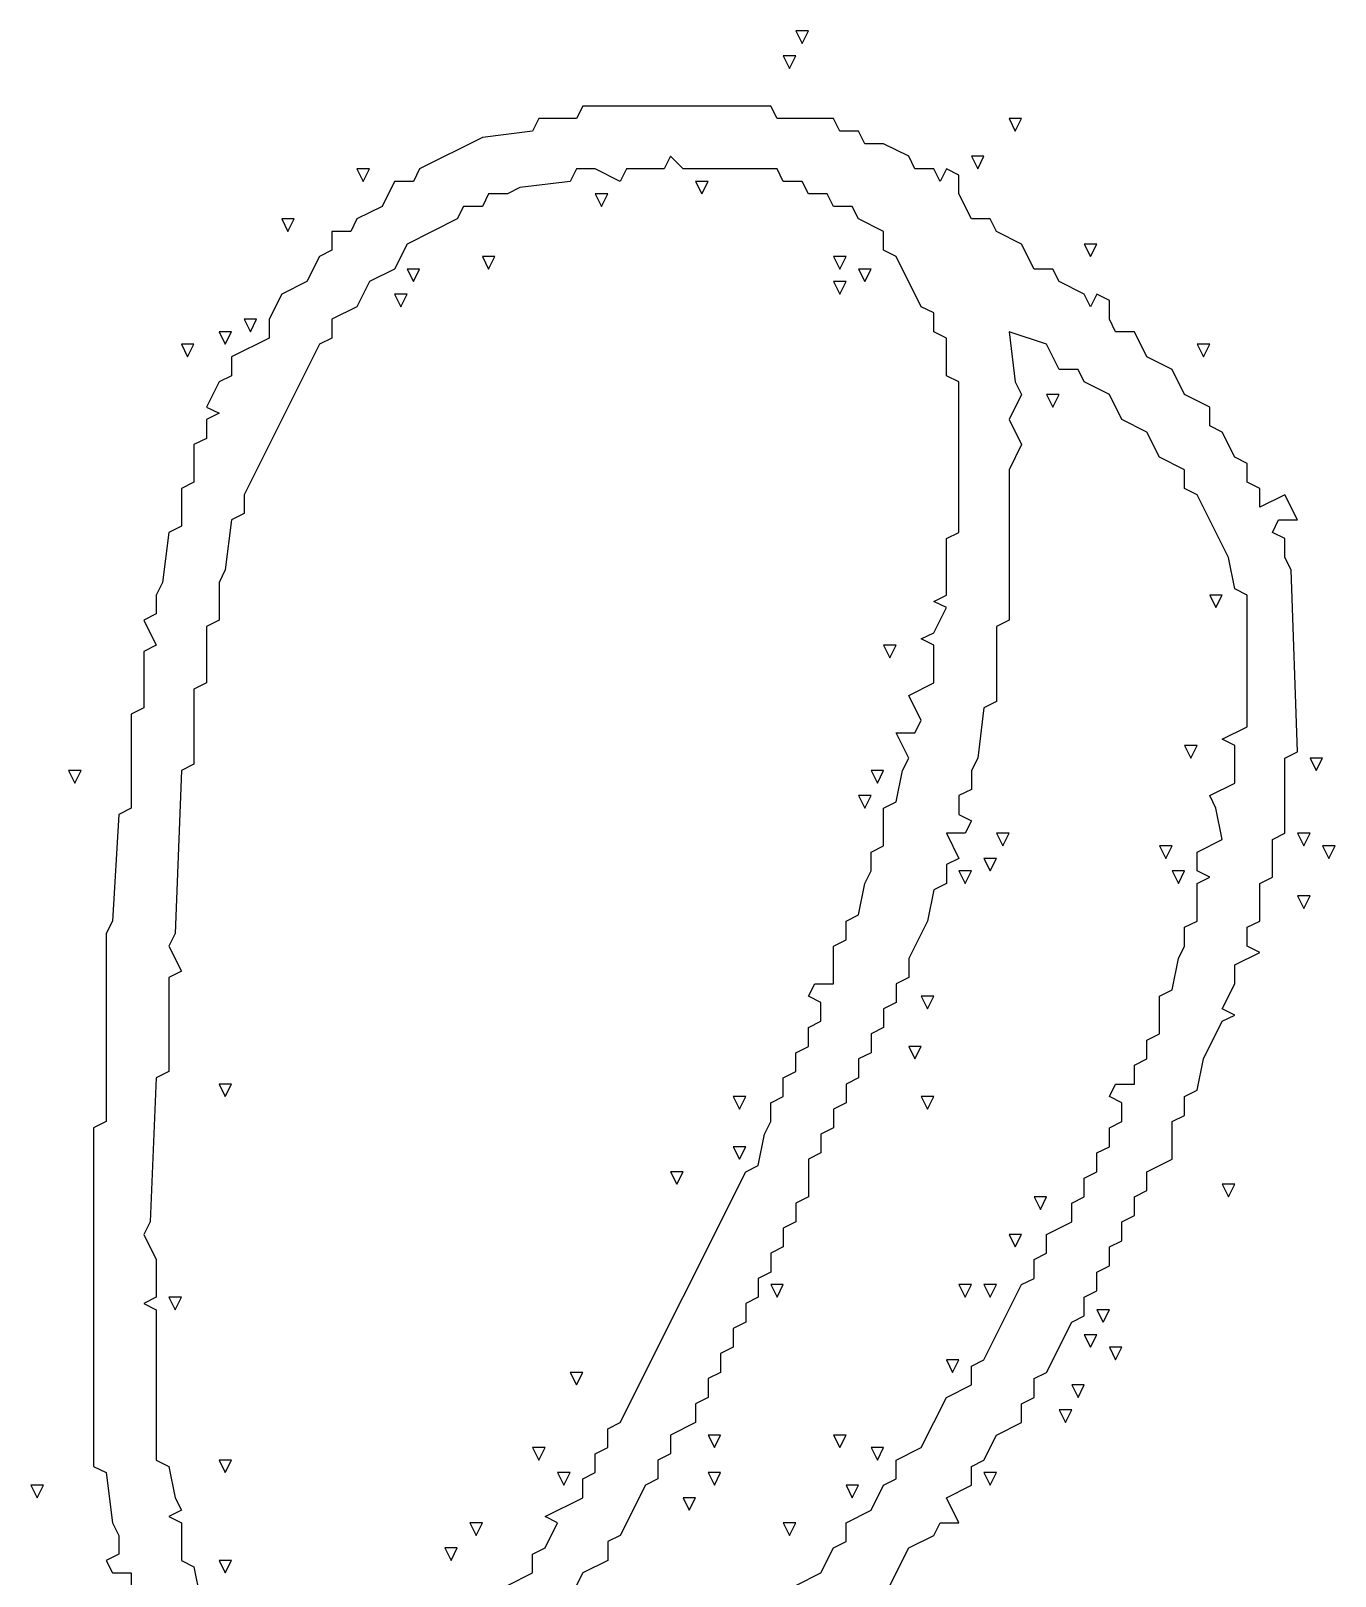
# Model space of a CAD drawing. Extents: x 11 to 152, y 0 to 170.
# Drawn here: x 52.17 to 71.25, y 136.94 to 159.55 of the extents above; entities that cross this region are included whole.
import ezdxf

# ---------------------------------------------------------------- set-up
doc = ezdxf.new("R2010")
doc.units = 0
doc.layers.add('Layer0', color=7, linetype='Continuous')

msp = doc.modelspace()

# ---------------------------------------------------------------- linework, layer by layer
at = {"layer": 'Layer0', "color": 5, "linetype": 'CONTINUOUS'}
for p, q in [((63.3603, 159.5469, 0.1), (63.452, 159.3635, 0.1)), ((63.54369, 159.5469, 0.1), (63.3603, 159.5469, 0.1)), ((63.452, 159.3635, 0.1), (63.54369, 159.5469, 0.1)), ((63.17691, 159.1802, 0.1), (63.26861, 158.9968, 0.1)), ((63.3603, 159.1802, 0.1), (63.17691, 159.1802, 0.1)), ((63.26861, 158.9968, 0.1), (63.3603, 159.1802, 0.1)), ((60.24272, 158.4466, 0.1), (60.15102, 158.2632, 0.1)), ((62.99353, 158.4466, 0.1), (60.24272, 158.4466, 0.1)), ((63.08522, 158.2632, 0.1), (62.99353, 158.4466, 0.1)), ((59.60086, 158.2632, 0.1), (59.50917, 158.0798, 0.1)), ((60.15102, 158.2632, 0.1), (59.60086, 158.2632, 0.1)), ((63.91046, 158.2632, 0.1), (63.08522, 158.2632, 0.1)), ((64.00216, 158.0798, 0.1), (63.91046, 158.2632, 0.1)), ((66.47789, 158.2632, 0.1), (66.56958, 158.0798, 0.1)), ((66.66127, 158.2632, 0.1), (66.47789, 158.2632, 0.1)), ((66.56958, 158.0798, 0.1), (66.66127, 158.2632, 0.1)), ((59.50917, 158.0798, 0.1), (58.77562, 157.9881, 0.1)), ((64.27724, 158.0798, 0.1), (64.00216, 158.0798, 0.1)), ((64.36893, 157.8964, 0.1), (64.27724, 158.0798, 0.1)), ((58.77562, 157.9881, 0.1), (57.85868, 157.5297, 0.1)), ((64.64401, 157.8964, 0.1), (64.36893, 157.8964, 0.1)), ((65.01079, 157.7131, 0.1), (64.64401, 157.8964, 0.1)), ((61.52643, 157.7131, 0.1), (61.43474, 157.5297, 0.1)), ((61.70982, 157.5297, 0.1), (61.52643, 157.7131, 0.1)), ((65.10248, 157.5297, 0.1), (65.01079, 157.7131, 0.1)), ((65.92772, 157.7131, 0.1), (66.01942, 157.5297, 0.1)), ((66.11111, 157.7131, 0.1), (65.92772, 157.7131, 0.1)), ((66.01942, 157.5297, 0.1), (66.11111, 157.7131, 0.1)), ((56.94175, 157.5297, 0.1), (57.03344, 157.3463, 0.1)), ((57.12513, 157.5297, 0.1), (56.94175, 157.5297, 0.1)), ((57.03344, 157.3463, 0.1), (57.12513, 157.5297, 0.1)), ((57.49191, 157.3463, 0.1), (57.30852, 156.9795, 0.1)), ((57.76699, 157.3463, 0.1), (57.49191, 157.3463, 0.1)), ((57.85868, 157.5297, 0.1), (57.76699, 157.3463, 0.1)), ((60.05933, 157.3463, 0.1), (59.32578, 157.2546, 0.1)), ((60.15102, 157.5297, 0.1), (60.05933, 157.3463, 0.1)), ((60.42611, 157.5297, 0.1), (60.15102, 157.5297, 0.1)), ((60.79288, 157.3463, 0.1), (60.42611, 157.5297, 0.1)), ((60.88457, 157.5297, 0.1), (60.79288, 157.3463, 0.1)), ((61.43474, 157.5297, 0.1), (60.88457, 157.5297, 0.1)), ((63.08522, 157.5297, 0.1), (61.70982, 157.5297, 0.1)), ((61.8932, 157.3463, 0.1), (61.9849, 157.1629, 0.1)), ((62.07659, 157.3463, 0.1), (61.8932, 157.3463, 0.1)), ((61.9849, 157.1629, 0.1), (62.07659, 157.3463, 0.1)), ((63.17691, 157.3463, 0.1), (63.08522, 157.5297, 0.1)), ((63.452, 157.3463, 0.1), (63.17691, 157.3463, 0.1)), ((63.54369, 157.1629, 0.1), (63.452, 157.3463, 0.1)), ((65.37756, 157.5297, 0.1), (65.10248, 157.5297, 0.1)), ((65.46926, 157.3463, 0.1), (65.37756, 157.5297, 0.1)), ((65.56095, 157.5297, 0.1), (65.46926, 157.3463, 0.1)), ((65.74434, 157.438, 0.1), (65.56095, 157.5297, 0.1)), ((65.74434, 157.1629, 0.1), (65.74434, 157.438, 0.1)), ((58.86731, 157.1629, 0.1), (58.77562, 156.9795, 0.1)), ((59.14239, 157.1629, 0.1), (58.86731, 157.1629, 0.1)), ((59.32578, 157.2546, 0.1), (59.14239, 157.1629, 0.1)), ((60.42611, 157.1629, 0.1), (60.5178, 156.9795, 0.1)), ((60.60949, 157.1629, 0.1), (60.42611, 157.1629, 0.1)), ((60.5178, 156.9795, 0.1), (60.60949, 157.1629, 0.1)), ((63.81877, 157.1629, 0.1), (63.54369, 157.1629, 0.1)), ((63.91046, 156.9795, 0.1), (63.81877, 157.1629, 0.1)), ((65.92772, 156.7961, 0.1), (65.74434, 157.1629, 0.1)), ((57.30852, 156.9795, 0.1), (56.94175, 156.7961, 0.1)), ((58.50054, 156.9795, 0.1), (58.40885, 156.7961, 0.1)), ((58.77562, 156.9795, 0.1), (58.50054, 156.9795, 0.1)), ((64.18554, 156.9795, 0.1), (63.91046, 156.9795, 0.1)), ((64.27724, 156.7961, 0.1), (64.18554, 156.9795, 0.1)), ((55.84142, 156.7961, 0.1), (55.93312, 156.6127, 0.1)), ((56.02481, 156.7961, 0.1), (55.84142, 156.7961, 0.1)), ((55.93312, 156.6127, 0.1), (56.02481, 156.7961, 0.1)), ((56.94175, 156.7961, 0.1), (56.85005, 156.6127, 0.1)), ((58.40885, 156.7961, 0.1), (57.6753, 156.4293, 0.1)), ((64.64401, 156.6127, 0.1), (64.27724, 156.7961, 0.1)), ((66.2028, 156.7961, 0.1), (65.92772, 156.7961, 0.1)), ((66.2945, 156.6127, 0.1), (66.2028, 156.7961, 0.1)), ((56.85005, 156.6127, 0.1), (56.57497, 156.6127, 0.1)), ((56.57497, 156.6127, 0.1), (56.57497, 156.3376, 0.1)), ((57.6753, 156.4293, 0.1), (57.49191, 156.0626, 0.1)), ((64.64401, 156.3376, 0.1), (64.64401, 156.6127, 0.1)), ((66.66127, 156.4293, 0.1), (66.2945, 156.6127, 0.1)), ((66.84466, 156.0626, 0.1), (66.66127, 156.4293, 0.1)), ((67.57821, 156.4293, 0.1), (67.6699, 156.246, 0.1)), ((67.7616, 156.4293, 0.1), (67.57821, 156.4293, 0.1)), ((67.6699, 156.246, 0.1), (67.7616, 156.4293, 0.1)), ((56.39159, 156.246, 0.1), (56.2082, 155.8792, 0.1)), ((56.57497, 156.3376, 0.1), (56.39159, 156.246, 0.1)), ((58.77562, 156.246, 0.1), (58.86731, 156.0626, 0.1)), ((58.95901, 156.246, 0.1), (58.77562, 156.246, 0.1)), ((58.86731, 156.0626, 0.1), (58.95901, 156.246, 0.1)), ((63.91046, 156.246, 0.1), (64.00216, 156.0626, 0.1)), ((64.09385, 156.246, 0.1), (63.91046, 156.246, 0.1)), ((64.00216, 156.0626, 0.1), (64.09385, 156.246, 0.1)), ((64.8274, 156.246, 0.1), (64.64401, 156.3376, 0.1)), ((65.19417, 155.5124, 0.1), (64.8274, 156.246, 0.1)), ((57.49191, 156.0626, 0.1), (57.12513, 155.8792, 0.1)), ((57.6753, 156.0626, 0.1), (57.76699, 155.8792, 0.1)), ((57.85868, 156.0626, 0.1), (57.6753, 156.0626, 0.1)), ((57.76699, 155.8792, 0.1), (57.85868, 156.0626, 0.1)), ((64.27724, 156.0626, 0.1), (64.36893, 155.8792, 0.1)), ((64.46063, 156.0626, 0.1), (64.27724, 156.0626, 0.1)), ((64.36893, 155.8792, 0.1), (64.46063, 156.0626, 0.1)), ((67.11974, 156.0626, 0.1), (66.84466, 156.0626, 0.1)), ((67.21143, 155.8792, 0.1), (67.11974, 156.0626, 0.1)), ((56.2082, 155.8792, 0.1), (55.84142, 155.6958, 0.1)), ((57.12513, 155.8792, 0.1), (56.94175, 155.5124, 0.1)), ((63.91046, 155.8792, 0.1), (64.00216, 155.6958, 0.1)), ((64.09385, 155.8792, 0.1), (63.91046, 155.8792, 0.1)), ((64.00216, 155.6958, 0.1), (64.09385, 155.8792, 0.1)), ((67.57821, 155.6958, 0.1), (67.21143, 155.8792, 0.1)), ((55.84142, 155.6958, 0.1), (55.65804, 155.329, 0.1)), ((56.94175, 155.5124, 0.1), (56.57497, 155.329, 0.1)), ((57.49191, 155.6958, 0.1), (57.5836, 155.5124, 0.1)), ((57.6753, 155.6958, 0.1), (57.49191, 155.6958, 0.1)), ((57.5836, 155.5124, 0.1), (57.6753, 155.6958, 0.1)), ((65.37756, 155.4207, 0.1), (65.19417, 155.5124, 0.1)), ((67.6699, 155.5124, 0.1), (67.57821, 155.6958, 0.1)), ((67.7616, 155.6958, 0.1), (67.6699, 155.5124, 0.1)), ((67.94498, 155.6041, 0.1), (67.7616, 155.6958, 0.1)), ((67.94498, 155.329, 0.1), (67.94498, 155.6041, 0.1)), ((55.29126, 155.329, 0.1), (55.38296, 155.1456, 0.1)), ((55.47465, 155.329, 0.1), (55.29126, 155.329, 0.1)), ((55.38296, 155.1456, 0.1), (55.47465, 155.329, 0.1)), ((55.65804, 155.329, 0.1), (55.65804, 155.0539, 0.1)), ((56.57497, 155.329, 0.1), (56.57497, 155.0539, 0.1)), ((65.37756, 155.1456, 0.1), (65.37756, 155.4207, 0.1)), ((68.03668, 155.1456, 0.1), (67.94498, 155.329, 0.1)), ((54.92449, 155.1456, 0.1), (55.01618, 154.9622, 0.1)), ((55.10787, 155.1456, 0.1), (54.92449, 155.1456, 0.1)), ((55.01618, 154.9622, 0.1), (55.10787, 155.1456, 0.1)), ((55.65804, 155.0539, 0.1), (55.10787, 154.7789, 0.1)), ((56.57497, 155.0539, 0.1), (56.39159, 154.9622, 0.1)), ((65.56095, 155.0539, 0.1), (65.37756, 155.1456, 0.1)), ((65.56095, 154.5038, 0.1), (65.56095, 155.0539, 0.1)), ((66.47789, 155.1456, 0.1), (66.56958, 154.4121, 0.1)), ((67.02805, 154.9622, 0.1), (66.47789, 155.1456, 0.1)), ((68.31176, 155.1456, 0.1), (68.03668, 155.1456, 0.1)), ((68.49515, 154.7789, 0.1), (68.31176, 155.1456, 0.1)), ((54.37433, 154.9622, 0.1), (54.46602, 154.7789, 0.1)), ((54.55771, 154.9622, 0.1), (54.37433, 154.9622, 0.1)), ((54.46602, 154.7789, 0.1), (54.55771, 154.9622, 0.1)), ((56.39159, 154.9622, 0.1), (55.29126, 152.7616, 0.1)), ((67.21143, 154.5955, 0.1), (67.02805, 154.9622, 0.1)), ((69.22869, 154.9622, 0.1), (69.32039, 154.7789, 0.1)), ((69.41208, 154.9622, 0.1), (69.22869, 154.9622, 0.1)), ((69.32039, 154.7789, 0.1), (69.41208, 154.9622, 0.1)), ((55.10787, 154.7789, 0.1), (55.10787, 154.5038, 0.1)), ((68.86192, 154.5955, 0.1), (68.49515, 154.7789, 0.1)), ((54.92449, 154.4121, 0.1), (54.7411, 154.0453, 0.1)), ((55.10787, 154.5038, 0.1), (54.92449, 154.4121, 0.1)), ((65.74434, 154.4121, 0.1), (65.56095, 154.5038, 0.1)), ((65.74434, 152.2114, 0.1), (65.74434, 154.4121, 0.1)), ((66.56958, 154.4121, 0.1), (66.66127, 154.2287, 0.1)), ((67.48652, 154.5955, 0.1), (67.21143, 154.5955, 0.1)), ((67.57821, 154.4121, 0.1), (67.48652, 154.5955, 0.1)), ((67.94498, 154.2287, 0.1), (67.57821, 154.4121, 0.1)), ((69.04531, 154.2287, 0.1), (68.86192, 154.5955, 0.1)), ((66.66127, 154.2287, 0.1), (66.47789, 153.8619, 0.1)), ((67.02805, 154.2287, 0.1), (67.11974, 154.0453, 0.1)), ((67.21143, 154.2287, 0.1), (67.02805, 154.2287, 0.1)), ((67.11974, 154.0453, 0.1), (67.21143, 154.2287, 0.1)), ((68.12837, 153.8619, 0.1), (67.94498, 154.2287, 0.1)), ((69.41208, 154.0453, 0.1), (69.04531, 154.2287, 0.1)), ((54.7411, 154.0453, 0.1), (54.92449, 153.9536, 0.1)), ((54.92449, 153.9536, 0.1), (54.7411, 153.8619, 0.1)), ((69.41208, 153.7702, 0.1), (69.41208, 154.0453, 0.1)), ((54.7411, 153.8619, 0.1), (54.7411, 153.5868, 0.1)), ((66.47789, 153.8619, 0.1), (66.66127, 153.4951, 0.1)), ((68.49515, 153.6785, 0.1), (68.12837, 153.8619, 0.1)), ((69.59547, 153.6785, 0.1), (69.41208, 153.7702, 0.1)), ((54.7411, 153.5868, 0.1), (54.55771, 153.4951, 0.1)), ((54.55771, 153.4951, 0.1), (54.55771, 152.945, 0.1)), ((66.66127, 153.4951, 0.1), (66.47789, 153.1284, 0.1)), ((68.67853, 153.3118, 0.1), (68.49515, 153.6785, 0.1)), ((69.77886, 153.3118, 0.1), (69.59547, 153.6785, 0.1)), ((69.04531, 153.1284, 0.1), (68.67853, 153.3118, 0.1)), ((69.96224, 153.2201, 0.1), (69.77886, 153.3118, 0.1)), ((66.47789, 153.1284, 0.1), (66.47789, 150.9277, 0.1)), ((69.04531, 152.8533, 0.1), (69.04531, 153.1284, 0.1)), ((69.96224, 152.945, 0.1), (69.96224, 153.2201, 0.1)), ((54.55771, 152.945, 0.1), (54.37433, 152.8533, 0.1)), ((54.37433, 152.8533, 0.1), (54.37433, 152.3031, 0.1)), ((69.22869, 152.7616, 0.1), (69.04531, 152.8533, 0.1)), ((70.14563, 152.8533, 0.1), (69.96224, 152.945, 0.1)), ((70.14563, 152.5782, 0.1), (70.14563, 152.8533, 0.1)), ((55.29126, 152.7616, 0.1), (55.29126, 152.4865, 0.1)), ((69.68716, 151.8447, 0.1), (69.22869, 152.7616, 0.1)), ((70.51241, 152.7616, 0.1), (70.14563, 152.5782, 0.1)), ((70.69579, 152.3948, 0.1), (70.51241, 152.7616, 0.1)), ((55.10787, 152.3948, 0.1), (55.01618, 151.6613, 0.1)), ((55.29126, 152.4865, 0.1), (55.10787, 152.3948, 0.1)), ((70.32902, 152.2114, 0.1), (70.42071, 152.3948, 0.1)), ((70.42071, 152.3948, 0.1), (70.69579, 152.3948, 0.1)), ((54.19094, 152.2114, 0.1), (54.09924, 151.4779, 0.1)), ((54.37433, 152.3031, 0.1), (54.19094, 152.2114, 0.1)), ((65.56095, 152.1197, 0.1), (65.74434, 152.2114, 0.1)), ((65.56095, 151.2945, 0.1), (65.56095, 152.1197, 0.1)), ((70.51241, 152.1197, 0.1), (70.32902, 152.2114, 0.1)), ((70.51241, 151.8447, 0.1), (70.51241, 152.1197, 0.1)), ((69.77886, 151.3862, 0.1), (69.68716, 151.8447, 0.1)), ((70.6041, 151.6613, 0.1), (70.51241, 151.8447, 0.1)), ((54.09924, 151.4779, 0.1), (54.00755, 151.2945, 0.1)), ((55.01618, 151.6613, 0.1), (54.92449, 151.4779, 0.1)), ((54.92449, 151.4779, 0.1), (54.92449, 150.9277, 0.1)), ((70.69579, 149.0022, 0.1), (70.6041, 151.6613, 0.1)), ((54.00755, 151.2945, 0.1), (54.00755, 151.0194, 0.1)), ((65.37756, 151.2028, 0.1), (65.56095, 151.2945, 0.1)), ((69.41208, 151.2945, 0.1), (69.50378, 151.1111, 0.1)), ((69.59547, 151.2945, 0.1), (69.41208, 151.2945, 0.1)), ((69.50378, 151.1111, 0.1), (69.59547, 151.2945, 0.1)), ((69.96224, 151.2945, 0.1), (69.77886, 151.3862, 0.1)), ((69.96224, 149.3689, 0.1), (69.96224, 151.2945, 0.1)), ((54.00755, 151.0194, 0.1), (53.82416, 150.9277, 0.1)), ((65.56095, 151.1111, 0.1), (65.37756, 151.2028, 0.1)), ((65.37756, 150.7443, 0.1), (65.56095, 151.1111, 0.1)), ((53.82416, 150.9277, 0.1), (54.00755, 150.5609, 0.1)), ((54.92449, 150.9277, 0.1), (54.7411, 150.836, 0.1)), ((54.7411, 150.836, 0.1), (54.7411, 150.0108, 0.1)), ((66.47789, 150.9277, 0.1), (66.2945, 150.836, 0.1)), ((66.2945, 150.836, 0.1), (66.2945, 149.7357, 0.1)), ((54.00755, 150.5609, 0.1), (53.82416, 150.4693, 0.1)), ((64.64401, 150.5609, 0.1), (64.73571, 150.3776, 0.1)), ((64.8274, 150.5609, 0.1), (64.64401, 150.5609, 0.1)), ((64.73571, 150.3776, 0.1), (64.8274, 150.5609, 0.1)), ((65.19417, 150.6526, 0.1), (65.37756, 150.7443, 0.1)), ((65.37756, 150.5609, 0.1), (65.19417, 150.6526, 0.1)), ((65.37756, 150.0108, 0.1), (65.37756, 150.5609, 0.1)), ((53.82416, 150.4693, 0.1), (53.82416, 149.644, 0.1)), ((54.7411, 150.0108, 0.1), (54.55771, 149.9191, 0.1)), ((54.55771, 149.9191, 0.1), (54.55771, 148.8188, 0.1)), ((65.01079, 149.8274, 0.1), (65.37756, 150.0108, 0.1)), ((53.82416, 149.644, 0.1), (53.64078, 149.5523, 0.1)), ((65.19417, 149.4606, 0.1), (65.01079, 149.8274, 0.1)), ((66.11111, 149.644, 0.1), (66.01942, 148.9105, 0.1)), ((66.2945, 149.7357, 0.1), (66.11111, 149.644, 0.1)), ((53.64078, 149.5523, 0.1), (53.64078, 148.1769, 0.1)), ((65.10248, 149.2772, 0.1), (65.19417, 149.4606, 0.1)), ((65.01079, 148.9105, 0.1), (64.8274, 149.2772, 0.1)), ((64.8274, 149.2772, 0.1), (65.10248, 149.2772, 0.1)), ((69.59547, 149.1855, 0.1), (69.96224, 149.3689, 0.1)), ((69.77886, 149.0939, 0.1), (69.59547, 149.1855, 0.1)), ((69.04531, 149.0939, 0.1), (69.137, 148.9105, 0.1)), ((69.22869, 149.0939, 0.1), (69.04531, 149.0939, 0.1)), ((69.137, 148.9105, 0.1), (69.22869, 149.0939, 0.1)), ((69.77886, 148.5437, 0.1), (69.77886, 149.0939, 0.1)), ((70.51241, 148.9105, 0.1), (70.69579, 149.0022, 0.1)), ((52.72384, 148.7271, 0.1), (52.81553, 148.5437, 0.1)), ((52.90723, 148.7271, 0.1), (52.72384, 148.7271, 0.1)), ((52.81553, 148.5437, 0.1), (52.90723, 148.7271, 0.1)), ((54.37433, 148.7271, 0.1), (54.28263, 146.343, 0.1)), ((54.55771, 148.8188, 0.1), (54.37433, 148.7271, 0.1)), ((64.46063, 148.7271, 0.1), (64.55232, 148.5437, 0.1)), ((64.64401, 148.7271, 0.1), (64.46063, 148.7271, 0.1)), ((64.55232, 148.5437, 0.1), (64.64401, 148.7271, 0.1)), ((64.8274, 148.2686, 0.1), (64.91909, 148.7271, 0.1)), ((64.91909, 148.7271, 0.1), (65.01079, 148.9105, 0.1)), ((66.01942, 148.9105, 0.1), (65.92772, 148.7271, 0.1)), ((65.92772, 148.7271, 0.1), (65.92772, 148.452, 0.1)), ((70.51241, 147.8101, 0.1), (70.51241, 148.9105, 0.1)), ((70.87918, 148.9105, 0.1), (70.97087, 148.7271, 0.1)), ((71.06257, 148.9105, 0.1), (70.87918, 148.9105, 0.1)), ((70.97087, 148.7271, 0.1), (71.06257, 148.9105, 0.1)), ((69.41208, 148.3603, 0.1), (69.77886, 148.5437, 0.1)), ((64.27724, 148.3603, 0.1), (64.36893, 148.1769, 0.1)), ((64.46063, 148.3603, 0.1), (64.27724, 148.3603, 0.1)), ((64.36893, 148.1769, 0.1), (64.46063, 148.3603, 0.1)), ((65.92772, 148.452, 0.1), (65.74434, 148.3603, 0.1)), ((65.74434, 148.3603, 0.1), (65.74434, 148.0852, 0.1)), ((69.50378, 148.1769, 0.1), (69.41208, 148.3603, 0.1)), ((53.45739, 148.0852, 0.1), (53.3657, 146.5264, 0.1)), ((53.64078, 148.1769, 0.1), (53.45739, 148.0852, 0.1)), ((64.64401, 148.1769, 0.1), (64.8274, 148.2686, 0.1)), ((64.64401, 147.6268, 0.1), (64.64401, 148.1769, 0.1)), ((65.74434, 148.0852, 0.1), (65.92772, 147.9935, 0.1)), ((69.59547, 147.7184, 0.1), (69.50378, 148.1769, 0.1)), ((65.92772, 147.9935, 0.1), (65.83603, 147.8101, 0.1)), ((64.46063, 147.5351, 0.1), (64.64401, 147.6268, 0.1)), ((65.83603, 147.8101, 0.1), (65.56095, 147.8101, 0.1)), ((65.56095, 147.8101, 0.1), (65.74434, 147.4434, 0.1)), ((66.2945, 147.8101, 0.1), (66.38619, 147.6268, 0.1)), ((66.47789, 147.8101, 0.1), (66.2945, 147.8101, 0.1)), ((66.38619, 147.6268, 0.1), (66.47789, 147.8101, 0.1)), ((68.67853, 147.6268, 0.1), (68.77023, 147.4434, 0.1)), ((68.86192, 147.6268, 0.1), (68.67853, 147.6268, 0.1)), ((68.77023, 147.4434, 0.1), (68.86192, 147.6268, 0.1)), ((69.22869, 147.5351, 0.1), (69.59547, 147.7184, 0.1)), ((70.32902, 147.7184, 0.1), (70.51241, 147.8101, 0.1)), ((70.32902, 147.1683, 0.1), (70.32902, 147.7184, 0.1)), ((70.69579, 147.8101, 0.1), (70.78749, 147.6268, 0.1)), ((70.87918, 147.8101, 0.1), (70.69579, 147.8101, 0.1)), ((70.78749, 147.6268, 0.1), (70.87918, 147.8101, 0.1)), ((71.06257, 147.6268, 0.1), (71.15426, 147.4434, 0.1)), ((71.24595, 147.6268, 0.1), (71.06257, 147.6268, 0.1)), ((71.15426, 147.4434, 0.1), (71.24595, 147.6268, 0.1)), ((64.46063, 147.26, 0.1), (64.46063, 147.5351, 0.1)), ((65.74434, 147.4434, 0.1), (65.56095, 147.3517, 0.1)), ((66.11111, 147.4434, 0.1), (66.2028, 147.26, 0.1)), ((66.2945, 147.4434, 0.1), (66.11111, 147.4434, 0.1)), ((66.2028, 147.26, 0.1), (66.2945, 147.4434, 0.1)), ((69.22869, 147.26, 0.1), (69.22869, 147.5351, 0.1)), ((64.36893, 147.0766, 0.1), (64.46063, 147.26, 0.1)), ((65.56095, 147.3517, 0.1), (65.56095, 147.0766, 0.1)), ((65.74434, 147.26, 0.1), (65.83603, 147.0766, 0.1)), ((65.92772, 147.26, 0.1), (65.74434, 147.26, 0.1)), ((65.83603, 147.0766, 0.1), (65.92772, 147.26, 0.1)), ((68.86192, 147.26, 0.1), (68.95361, 147.0766, 0.1)), ((69.04531, 147.26, 0.1), (68.86192, 147.26, 0.1)), ((68.95361, 147.0766, 0.1), (69.04531, 147.26, 0.1)), ((69.41208, 147.1683, 0.1), (69.22869, 147.26, 0.1)), ((69.22869, 147.0766, 0.1), (69.41208, 147.1683, 0.1)), ((70.14563, 147.0766, 0.1), (70.32902, 147.1683, 0.1)), ((64.27724, 146.6181, 0.1), (64.36893, 147.0766, 0.1)), ((65.37756, 146.9849, 0.1), (65.28587, 146.5264, 0.1)), ((65.56095, 147.0766, 0.1), (65.37756, 146.9849, 0.1)), ((69.22869, 146.5264, 0.1), (69.22869, 147.0766, 0.1)), ((70.14563, 146.5264, 0.1), (70.14563, 147.0766, 0.1)), ((70.69579, 146.8932, 0.1), (70.78749, 146.7098, 0.1)), ((70.87918, 146.8932, 0.1), (70.69579, 146.8932, 0.1)), ((70.78749, 146.7098, 0.1), (70.87918, 146.8932, 0.1)), ((53.3657, 146.5264, 0.1), (53.274, 146.343, 0.1)), ((64.09385, 146.5264, 0.1), (64.27724, 146.6181, 0.1)), ((64.09385, 146.2513, 0.1), (64.09385, 146.5264, 0.1)), ((65.28587, 146.5264, 0.1), (65.01079, 145.9763, 0.1)), ((69.04531, 146.4347, 0.1), (69.22869, 146.5264, 0.1)), ((69.96224, 146.4347, 0.1), (70.14563, 146.5264, 0.1)), ((53.274, 146.343, 0.1), (53.274, 143.5922, 0.1)), ((54.28263, 146.343, 0.1), (54.19094, 146.1597, 0.1)), ((63.91046, 146.1597, 0.1), (64.09385, 146.2513, 0.1)), ((69.04531, 146.1597, 0.1), (69.04531, 146.4347, 0.1)), ((69.96224, 146.1597, 0.1), (69.96224, 146.4347, 0.1)), ((54.19094, 146.1597, 0.1), (54.37433, 145.7929, 0.1)), ((63.91046, 145.6095, 0.1), (63.91046, 146.1597, 0.1)), ((68.95361, 145.9763, 0.1), (69.04531, 146.1597, 0.1)), ((69.77886, 145.8846, 0.1), (70.14563, 146.068, 0.1)), ((70.14563, 146.068, 0.1), (69.96224, 146.1597, 0.1)), ((54.37433, 145.7929, 0.1), (54.19094, 145.7012, 0.1)), ((65.01079, 145.9763, 0.1), (65.01079, 145.7012, 0.1)), ((68.86192, 145.5178, 0.1), (68.95361, 145.9763, 0.1)), ((69.77886, 145.6095, 0.1), (69.77886, 145.8846, 0.1)), ((54.19094, 145.7012, 0.1), (54.19094, 144.3258, 0.1)), ((63.54369, 145.4261, 0.1), (63.63538, 145.6095, 0.1)), ((63.63538, 145.6095, 0.1), (63.91046, 145.6095, 0.1)), ((65.01079, 145.7012, 0.1), (64.8274, 145.6095, 0.1)), ((64.8274, 145.6095, 0.1), (64.8274, 145.3344, 0.1)), ((69.59547, 145.2427, 0.1), (69.77886, 145.6095, 0.1)), ((63.72708, 145.3344, 0.1), (63.54369, 145.4261, 0.1)), ((63.72708, 145.0593, 0.1), (63.72708, 145.3344, 0.1)), ((64.8274, 145.3344, 0.1), (64.64401, 145.2427, 0.1)), ((65.19417, 145.4261, 0.1), (65.28587, 145.2427, 0.1)), ((65.37756, 145.4261, 0.1), (65.19417, 145.4261, 0.1)), ((65.28587, 145.2427, 0.1), (65.37756, 145.4261, 0.1)), ((68.67853, 145.4261, 0.1), (68.86192, 145.5178, 0.1)), ((68.67853, 144.8759, 0.1), (68.67853, 145.4261, 0.1)), ((64.64401, 145.2427, 0.1), (64.64401, 144.9676, 0.1)), ((69.77886, 145.151, 0.1), (69.59547, 145.2427, 0.1)), ((69.59547, 145.0593, 0.1), (69.77886, 145.151, 0.1)), ((63.54369, 144.9676, 0.1), (63.72708, 145.0593, 0.1)), ((63.54369, 144.6926, 0.1), (63.54369, 144.9676, 0.1)), ((64.64401, 144.9676, 0.1), (64.46063, 144.8759, 0.1)), ((69.32039, 144.5092, 0.1), (69.59547, 145.0593, 0.1)), ((63.3603, 144.6009, 0.1), (63.54369, 144.6926, 0.1)), ((64.46063, 144.8759, 0.1), (64.46063, 144.6009, 0.1)), ((65.01079, 144.6926, 0.1), (65.10248, 144.5092, 0.1)), ((65.19417, 144.6926, 0.1), (65.01079, 144.6926, 0.1)), ((65.10248, 144.5092, 0.1), (65.19417, 144.6926, 0.1)), ((68.49515, 144.7843, 0.1), (68.67853, 144.8759, 0.1)), ((68.49515, 144.5092, 0.1), (68.49515, 144.7843, 0.1)), ((63.3603, 144.3258, 0.1), (63.3603, 144.6009, 0.1)), ((64.46063, 144.6009, 0.1), (64.27724, 144.5092, 0.1)), ((64.27724, 144.5092, 0.1), (64.27724, 144.2341, 0.1)), ((68.31176, 144.4175, 0.1), (68.49515, 144.5092, 0.1)), ((69.22869, 144.0507, 0.1), (69.32039, 144.5092, 0.1)), ((54.00755, 144.2341, 0.1), (53.91586, 142.1251, 0.1)), ((54.19094, 144.3258, 0.1), (54.00755, 144.2341, 0.1)), ((63.17691, 144.2341, 0.1), (63.3603, 144.3258, 0.1)), ((63.17691, 143.959, 0.1), (63.17691, 144.2341, 0.1)), ((64.27724, 144.2341, 0.1), (64.09385, 144.1424, 0.1)), ((68.31176, 144.1424, 0.1), (68.31176, 144.4175, 0.1)), ((54.92449, 144.1424, 0.1), (55.01618, 143.959, 0.1)), ((55.10787, 144.1424, 0.1), (54.92449, 144.1424, 0.1)), ((55.01618, 143.959, 0.1), (55.10787, 144.1424, 0.1)), ((64.09385, 144.1424, 0.1), (64.09385, 143.8673, 0.1)), ((67.94498, 143.959, 0.1), (68.03668, 144.1424, 0.1)), ((68.03668, 144.1424, 0.1), (68.31176, 144.1424, 0.1)), ((69.04531, 143.959, 0.1), (69.22869, 144.0507, 0.1)), ((62.44337, 143.959, 0.1), (62.53506, 143.7756, 0.1)), ((62.62675, 143.959, 0.1), (62.44337, 143.959, 0.1)), ((62.53506, 143.7756, 0.1), (62.62675, 143.959, 0.1)), ((62.99353, 143.8673, 0.1), (63.17691, 143.959, 0.1)), ((62.99353, 143.5922, 0.1), (62.99353, 143.8673, 0.1)), ((64.09385, 143.8673, 0.1), (63.91046, 143.7756, 0.1)), ((63.91046, 143.7756, 0.1), (63.91046, 143.5005, 0.1)), ((65.19417, 143.959, 0.1), (65.28587, 143.7756, 0.1)), ((65.37756, 143.959, 0.1), (65.19417, 143.959, 0.1)), ((65.28587, 143.7756, 0.1), (65.37756, 143.959, 0.1)), ((68.12837, 143.8673, 0.1), (67.94498, 143.959, 0.1)), ((68.12837, 143.5922, 0.1), (68.12837, 143.8673, 0.1)), ((69.04531, 143.6839, 0.1), (69.04531, 143.959, 0.1)), ((53.274, 143.5922, 0.1), (53.09061, 143.5005, 0.1)), ((62.90183, 143.4088, 0.1), (62.99353, 143.5922, 0.1)), ((67.94498, 143.5005, 0.1), (68.12837, 143.5922, 0.1)), ((68.86192, 143.5922, 0.1), (69.04531, 143.6839, 0.1)), ((68.86192, 143.0421, 0.1), (68.86192, 143.5922, 0.1)), ((53.09061, 143.5005, 0.1), (53.09061, 138.5491, 0.1)), ((62.81014, 142.9504, 0.1), (62.90183, 143.4088, 0.1)), ((63.91046, 143.5005, 0.1), (63.72708, 143.4088, 0.1)), ((63.72708, 143.4088, 0.1), (63.72708, 143.1338, 0.1)), ((67.94498, 143.2255, 0.1), (67.94498, 143.5005, 0.1)), ((62.44337, 143.2255, 0.1), (62.53506, 143.0421, 0.1)), ((62.62675, 143.2255, 0.1), (62.44337, 143.2255, 0.1)), ((62.53506, 143.0421, 0.1), (62.62675, 143.2255, 0.1)), ((63.72708, 143.1338, 0.1), (63.54369, 143.0421, 0.1)), ((67.7616, 143.1338, 0.1), (67.94498, 143.2255, 0.1)), ((67.7616, 142.8587, 0.1), (67.7616, 143.1338, 0.1)), ((60.79288, 139.1909, 0.1), (62.62675, 142.8587, 0.1)), ((61.52643, 142.8587, 0.1), (61.61812, 142.6753, 0.1)), ((61.70982, 142.8587, 0.1), (61.52643, 142.8587, 0.1)), ((61.61812, 142.6753, 0.1), (61.70982, 142.8587, 0.1)), ((62.62675, 142.8587, 0.1), (62.81014, 142.9504, 0.1)), ((63.54369, 143.0421, 0.1), (63.54369, 142.4919, 0.1)), ((67.57821, 142.767, 0.1), (67.7616, 142.8587, 0.1)), ((68.49515, 142.8587, 0.1), (68.86192, 143.0421, 0.1)), ((68.49515, 142.5836, 0.1), (68.49515, 142.8587, 0.1)), ((67.57821, 142.4919, 0.1), (67.57821, 142.767, 0.1)), ((69.59547, 142.6753, 0.1), (69.68716, 142.4919, 0.1)), ((69.77886, 142.6753, 0.1), (69.59547, 142.6753, 0.1)), ((69.68716, 142.4919, 0.1), (69.77886, 142.6753, 0.1)), ((63.54369, 142.4919, 0.1), (63.3603, 142.4002, 0.1)), ((63.3603, 142.4002, 0.1), (63.3603, 142.1251, 0.1)), ((66.84466, 142.4919, 0.1), (66.93635, 142.3085, 0.1)), ((67.02805, 142.4919, 0.1), (66.84466, 142.4919, 0.1)), ((66.93635, 142.3085, 0.1), (67.02805, 142.4919, 0.1)), ((67.39482, 142.4002, 0.1), (67.57821, 142.4919, 0.1)), ((67.39482, 142.1251, 0.1), (67.39482, 142.4002, 0.1)), ((68.31176, 142.4919, 0.1), (68.49515, 142.5836, 0.1)), ((68.31176, 142.2168, 0.1), (68.31176, 142.4919, 0.1)), ((68.12837, 142.1251, 0.1), (68.31176, 142.2168, 0.1)), ((53.91586, 142.1251, 0.1), (53.82416, 141.9417, 0.1)), ((63.3603, 142.1251, 0.1), (63.17691, 142.0334, 0.1)), ((63.17691, 142.0334, 0.1), (63.17691, 141.7584, 0.1)), ((67.02805, 141.9417, 0.1), (67.39482, 142.1251, 0.1)), ((68.12837, 141.8501, 0.1), (68.12837, 142.1251, 0.1)), ((53.82416, 141.9417, 0.1), (54.00755, 141.575, 0.1)), ((63.17691, 141.7584, 0.1), (62.99353, 141.6667, 0.1)), ((66.47789, 141.9417, 0.1), (66.56958, 141.7584, 0.1)), ((66.66127, 141.9417, 0.1), (66.47789, 141.9417, 0.1)), ((66.56958, 141.7584, 0.1), (66.66127, 141.9417, 0.1)), ((67.02805, 141.6667, 0.1), (67.02805, 141.9417, 0.1)), ((67.94498, 141.7584, 0.1), (68.12837, 141.8501, 0.1)), ((67.94498, 141.4833, 0.1), (67.94498, 141.7584, 0.1)), ((54.00755, 141.575, 0.1), (54.00755, 141.0248, 0.1)), ((62.99353, 141.6667, 0.1), (62.99353, 141.3916, 0.1)), ((66.84466, 141.575, 0.1), (67.02805, 141.6667, 0.1)), ((66.84466, 141.2999, 0.1), (66.84466, 141.575, 0.1)), ((62.99353, 141.3916, 0.1), (62.81014, 141.2999, 0.1)), ((62.81014, 141.2999, 0.1), (62.81014, 141.0248, 0.1)), ((66.66127, 141.2082, 0.1), (66.84466, 141.2999, 0.1)), ((67.7616, 141.3916, 0.1), (67.94498, 141.4833, 0.1)), ((67.7616, 141.1165, 0.1), (67.7616, 141.3916, 0.1)), ((62.99353, 141.2082, 0.1), (63.08522, 141.0248, 0.1)), ((63.17691, 141.2082, 0.1), (62.99353, 141.2082, 0.1)), ((63.08522, 141.0248, 0.1), (63.17691, 141.2082, 0.1)), ((65.74434, 141.2082, 0.1), (65.83603, 141.0248, 0.1)), ((65.92772, 141.2082, 0.1), (65.74434, 141.2082, 0.1)), ((65.83603, 141.0248, 0.1), (65.92772, 141.2082, 0.1)), ((66.11111, 140.1079, 0.1), (66.66127, 141.2082, 0.1)), ((66.11111, 141.2082, 0.1), (66.2028, 141.0248, 0.1)), ((66.2945, 141.2082, 0.1), (66.11111, 141.2082, 0.1)), ((66.2028, 141.0248, 0.1), (66.2945, 141.2082, 0.1)), ((67.57821, 141.0248, 0.1), (67.7616, 141.1165, 0.1)), ((54.00755, 141.0248, 0.1), (53.82416, 140.9331, 0.1)), ((53.82416, 140.9331, 0.1), (54.00755, 140.8414, 0.1)), ((54.00755, 140.8414, 0.1), (54.00755, 138.6408, 0.1)), ((54.19094, 141.0248, 0.1), (54.28263, 140.8414, 0.1)), ((54.37433, 141.0248, 0.1), (54.19094, 141.0248, 0.1)), ((54.28263, 140.8414, 0.1), (54.37433, 141.0248, 0.1)), ((62.81014, 141.0248, 0.1), (62.62675, 140.9331, 0.1)), ((62.62675, 140.9331, 0.1), (62.62675, 140.658, 0.1)), ((67.57821, 140.7497, 0.1), (67.57821, 141.0248, 0.1)), ((67.7616, 140.8414, 0.1), (67.85329, 140.658, 0.1)), ((67.94498, 140.8414, 0.1), (67.7616, 140.8414, 0.1)), ((67.85329, 140.658, 0.1), (67.94498, 140.8414, 0.1)), ((62.62675, 140.658, 0.1), (62.44337, 140.5663, 0.1)), ((67.02805, 139.9245, 0.1), (67.39482, 140.658, 0.1)), ((67.39482, 140.658, 0.1), (67.57821, 140.7497, 0.1)), ((62.44337, 140.5663, 0.1), (62.44337, 140.2913, 0.1)), ((67.57821, 140.4746, 0.1), (67.6699, 140.2913, 0.1)), ((67.7616, 140.4746, 0.1), (67.57821, 140.4746, 0.1)), ((67.6699, 140.2913, 0.1), (67.7616, 140.4746, 0.1)), ((62.44337, 140.2913, 0.1), (62.25998, 140.1996, 0.1)), ((62.25998, 140.1996, 0.1), (62.25998, 139.9245, 0.1)), ((67.94498, 140.2913, 0.1), (68.03668, 140.1079, 0.1)), ((68.12837, 140.2913, 0.1), (67.94498, 140.2913, 0.1)), ((68.03668, 140.1079, 0.1), (68.12837, 140.2913, 0.1)), ((60.05933, 139.9245, 0.1), (60.15102, 139.7411, 0.1)), ((60.24272, 139.9245, 0.1), (60.05933, 139.9245, 0.1)), ((60.15102, 139.7411, 0.1), (60.24272, 139.9245, 0.1)), ((62.25998, 139.9245, 0.1), (62.07659, 139.8328, 0.1)), ((65.56095, 140.1079, 0.1), (65.65264, 139.9245, 0.1)), ((65.74434, 140.1079, 0.1), (65.56095, 140.1079, 0.1)), ((65.65264, 139.9245, 0.1), (65.74434, 140.1079, 0.1)), ((65.92772, 140.0162, 0.1), (66.11111, 140.1079, 0.1)), ((65.92772, 139.7411, 0.1), (65.92772, 140.0162, 0.1)), ((66.84466, 139.8328, 0.1), (67.02805, 139.9245, 0.1)), ((62.07659, 139.8328, 0.1), (62.07659, 139.5577, 0.1)), ((65.56095, 139.5577, 0.1), (65.92772, 139.7411, 0.1)), ((66.84466, 139.5577, 0.1), (66.84466, 139.8328, 0.1)), ((67.39482, 139.7411, 0.1), (67.48652, 139.5577, 0.1)), ((67.57821, 139.7411, 0.1), (67.39482, 139.7411, 0.1)), ((67.48652, 139.5577, 0.1), (67.57821, 139.7411, 0.1)), ((62.07659, 139.5577, 0.1), (61.8932, 139.466, 0.1)), ((61.8932, 139.466, 0.1), (61.8932, 139.1909, 0.1)), ((65.19417, 138.8242, 0.1), (65.56095, 139.5577, 0.1)), ((66.66127, 139.466, 0.1), (66.84466, 139.5577, 0.1)), ((66.66127, 139.1909, 0.1), (66.66127, 139.466, 0.1)), ((67.21143, 139.3743, 0.1), (67.30313, 139.1909, 0.1)), ((67.39482, 139.3743, 0.1), (67.21143, 139.3743, 0.1)), ((67.30313, 139.1909, 0.1), (67.39482, 139.3743, 0.1)), ((60.60949, 139.0992, 0.1), (60.79288, 139.1909, 0.1)), ((60.60949, 138.8242, 0.1), (60.60949, 139.0992, 0.1)), ((61.8932, 139.1909, 0.1), (61.52643, 139.0076, 0.1)), ((61.52643, 139.0076, 0.1), (61.52643, 138.7325, 0.1)), ((62.07659, 139.0076, 0.1), (62.16828, 138.8242, 0.1)), ((62.25998, 139.0076, 0.1), (62.07659, 139.0076, 0.1)), ((62.16828, 138.8242, 0.1), (62.25998, 139.0076, 0.1)), ((63.91046, 139.0076, 0.1), (64.00216, 138.8242, 0.1)), ((64.09385, 139.0076, 0.1), (63.91046, 139.0076, 0.1)), ((64.00216, 138.8242, 0.1), (64.09385, 139.0076, 0.1)), ((66.11111, 138.6408, 0.1), (66.2945, 139.0076, 0.1)), ((66.2945, 139.0076, 0.1), (66.66127, 139.1909, 0.1)), ((59.50917, 138.8242, 0.1), (59.60086, 138.6408, 0.1)), ((59.69256, 138.8242, 0.1), (59.50917, 138.8242, 0.1)), ((59.60086, 138.6408, 0.1), (59.69256, 138.8242, 0.1)), ((60.42611, 138.7325, 0.1), (60.60949, 138.8242, 0.1)), ((64.46063, 138.8242, 0.1), (64.55232, 138.6408, 0.1)), ((64.64401, 138.8242, 0.1), (64.46063, 138.8242, 0.1)), ((64.55232, 138.6408, 0.1), (64.64401, 138.8242, 0.1)), ((64.8274, 138.6408, 0.1), (65.19417, 138.8242, 0.1)), ((54.00755, 138.6408, 0.1), (54.19094, 138.5491, 0.1)), ((54.92449, 138.6408, 0.1), (55.01618, 138.4574, 0.1)), ((55.10787, 138.6408, 0.1), (54.92449, 138.6408, 0.1)), ((55.01618, 138.4574, 0.1), (55.10787, 138.6408, 0.1)), ((60.42611, 138.4574, 0.1), (60.42611, 138.7325, 0.1)), ((61.52643, 138.7325, 0.1), (61.34304, 138.6408, 0.1)), ((61.34304, 138.6408, 0.1), (61.34304, 138.3657, 0.1)), ((64.8274, 138.3657, 0.1), (64.8274, 138.6408, 0.1)), ((65.92772, 138.5491, 0.1), (66.11111, 138.6408, 0.1)), ((53.09061, 138.5491, 0.1), (53.274, 138.4574, 0.1)), ((53.274, 138.4574, 0.1), (53.3657, 137.7238, 0.1)), ((54.19094, 138.5491, 0.1), (54.28263, 138.0906, 0.1)), ((59.87594, 138.4574, 0.1), (59.96764, 138.274, 0.1)), ((60.05933, 138.4574, 0.1), (59.87594, 138.4574, 0.1)), ((59.96764, 138.274, 0.1), (60.05933, 138.4574, 0.1)), ((60.24272, 138.3657, 0.1), (60.42611, 138.4574, 0.1)), ((60.24272, 138.0906, 0.1), (60.24272, 138.3657, 0.1)), ((61.34304, 138.3657, 0.1), (61.15965, 138.274, 0.1)), ((62.07659, 138.4574, 0.1), (62.16828, 138.274, 0.1)), ((62.25998, 138.4574, 0.1), (62.07659, 138.4574, 0.1)), ((62.16828, 138.274, 0.1), (62.25998, 138.4574, 0.1)), ((64.64401, 138.274, 0.1), (64.8274, 138.3657, 0.1)), ((65.92772, 138.274, 0.1), (65.92772, 138.5491, 0.1)), ((66.11111, 138.4574, 0.1), (66.2028, 138.274, 0.1)), ((66.2945, 138.4574, 0.1), (66.11111, 138.4574, 0.1)), ((66.2028, 138.274, 0.1), (66.2945, 138.4574, 0.1)), ((52.17368, 138.274, 0.1), (52.26537, 138.0906, 0.1)), ((52.35707, 138.274, 0.1), (52.17368, 138.274, 0.1)), ((52.26537, 138.0906, 0.1), (52.35707, 138.274, 0.1)), ((61.15965, 138.274, 0.1), (60.79288, 137.5405, 0.1)), ((64.09385, 138.274, 0.1), (64.18554, 138.0906, 0.1)), ((64.27724, 138.274, 0.1), (64.09385, 138.274, 0.1)), ((64.18554, 138.0906, 0.1), (64.27724, 138.274, 0.1)), ((64.46063, 137.9072, 0.1), (64.64401, 138.274, 0.1)), ((65.56095, 138.0906, 0.1), (65.92772, 138.274, 0.1)), ((54.37433, 137.9072, 0.1), (54.19094, 137.8155, 0.1)), ((54.28263, 138.0906, 0.1), (54.37433, 137.9072, 0.1)), ((59.69256, 137.8155, 0.1), (60.24272, 138.0906, 0.1)), ((61.70982, 138.0906, 0.1), (61.80151, 137.9072, 0.1)), ((61.8932, 138.0906, 0.1), (61.70982, 138.0906, 0.1)), ((61.80151, 137.9072, 0.1), (61.8932, 138.0906, 0.1)), ((64.09385, 137.7238, 0.1), (64.46063, 137.9072, 0.1)), ((65.74434, 137.7238, 0.1), (65.56095, 138.0906, 0.1)), ((53.3657, 137.7238, 0.1), (53.45739, 137.5405, 0.1)), ((54.19094, 137.8155, 0.1), (54.37433, 137.7238, 0.1)), ((54.37433, 137.7238, 0.1), (54.37433, 137.1737, 0.1)), ((58.59223, 137.7238, 0.1), (58.68393, 137.5405, 0.1)), ((58.77562, 137.7238, 0.1), (58.59223, 137.7238, 0.1)), ((58.68393, 137.5405, 0.1), (58.77562, 137.7238, 0.1)), ((59.87594, 137.7238, 0.1), (59.69256, 137.8155, 0.1)), ((59.69256, 137.3571, 0.1), (59.87594, 137.7238, 0.1)), ((63.17691, 137.7238, 0.1), (63.26861, 137.5405, 0.1)), ((63.3603, 137.7238, 0.1), (63.17691, 137.7238, 0.1)), ((63.26861, 137.5405, 0.1), (63.3603, 137.7238, 0.1)), ((64.09385, 137.4488, 0.1), (64.09385, 137.7238, 0.1)), ((65.37756, 137.5405, 0.1), (65.46926, 137.7238, 0.1)), ((65.46926, 137.7238, 0.1), (65.74434, 137.7238, 0.1)), ((53.45739, 137.5405, 0.1), (53.45739, 137.2654, 0.1)), ((60.79288, 137.5405, 0.1), (60.60949, 137.4488, 0.1)), ((60.60949, 137.4488, 0.1), (60.60949, 137.1737, 0.1)), ((63.91046, 137.3571, 0.1), (64.09385, 137.4488, 0.1)), ((65.01079, 137.3571, 0.1), (65.37756, 137.5405, 0.1)), ((53.45739, 137.2654, 0.1), (53.274, 137.1737, 0.1)), ((58.22546, 137.3571, 0.1), (58.31715, 137.1737, 0.1)), ((58.40885, 137.3571, 0.1), (58.22546, 137.3571, 0.1)), ((58.31715, 137.1737, 0.1), (58.40885, 137.3571, 0.1)), ((59.50917, 137.2654, 0.1), (59.69256, 137.3571, 0.1)), ((59.50917, 136.9903, 0.1), (59.50917, 137.2654, 0.1)), ((63.72708, 136.9903, 0.1), (63.91046, 137.3571, 0.1)), ((64.64401, 136.6235, 0.1), (65.01079, 137.3571, 0.1)), ((53.274, 137.1737, 0.1), (53.3657, 136.9903, 0.1)), ((53.3657, 136.9903, 0.1), (53.64078, 136.9903, 0.1)), ((53.64078, 136.9903, 0.1), (53.64078, 136.7152, 0.1)), ((54.37433, 137.1737, 0.1), (54.55771, 137.082, 0.1)), ((54.55771, 137.082, 0.1), (54.64941, 136.6235, 0.1)), ((54.92449, 137.1737, 0.1), (55.01618, 136.9903, 0.1)), ((55.10787, 137.1737, 0.1), (54.92449, 137.1737, 0.1)), ((55.01618, 136.9903, 0.1), (55.10787, 137.1737, 0.1)), ((59.14239, 136.8069, 0.1), (59.50917, 136.9903, 0.1)), ((60.24272, 136.9903, 0.1), (59.87594, 136.2567, 0.1)), ((60.60949, 137.1737, 0.1), (60.24272, 136.9903, 0.1)), ((63.3603, 136.8069, 0.1), (63.72708, 136.9903, 0.1))]:
    msp.add_line(p, q, dxfattribs=at)

doc.saveas('drawing.dxf')
